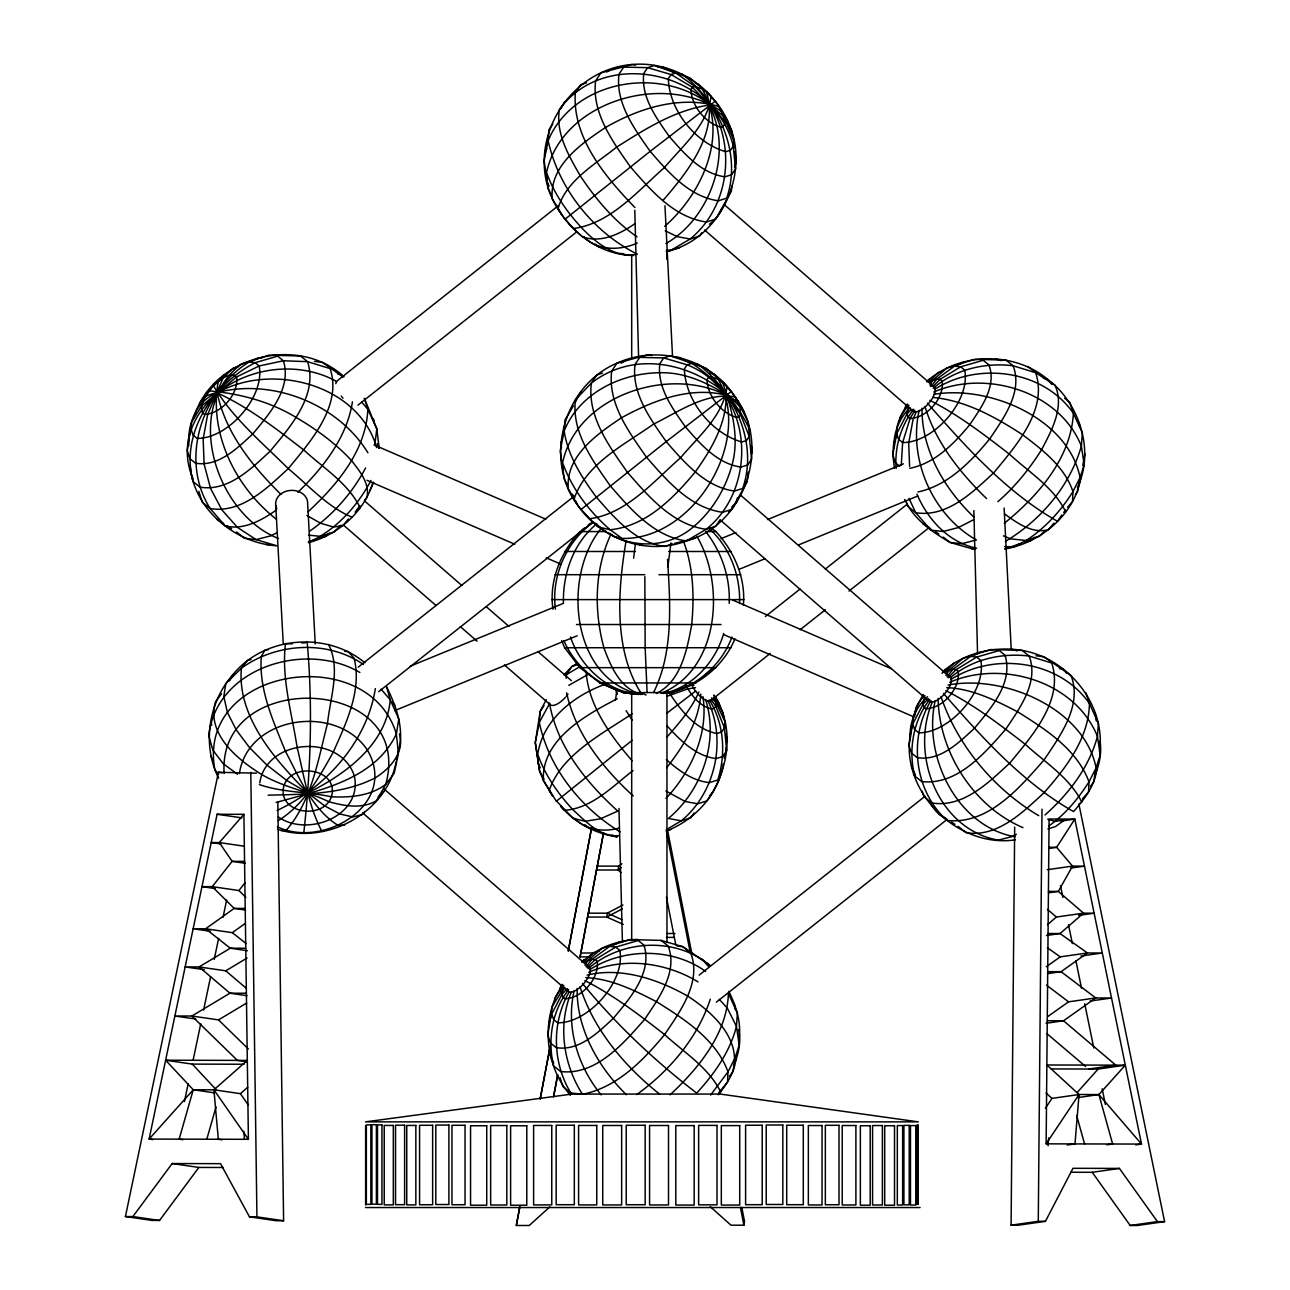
<?xml version="1.0" encoding="UTF-8"?>
<svg xmlns="http://www.w3.org/2000/svg" width="1290" height="1290" viewBox="0 0 1290 1290"><rect width="100%" height="100%" fill="white"/><g stroke="black" fill="none" stroke-linecap="round" stroke-linejoin="round"><path stroke-width="1.5" d="M644.839 576.614L645.161 647.725L647.096 692.569M1079.004 804.638L1164.58 1221.614L1157.404 1221.598L1119.414 1168.418L1072.974 1168.305L1045.448 1221.324L1018.245 1225.21L1011.086 1225.194L1014.682 827.148M1011.086 1225.194L1038.273 1221.307L1042.014 809.185M1045.384 1108.255L1051.963 1098.387L1079.053 1094.517L1098.903 1094.565L1141.505 1144.069L1046.142 1143.843L1049.092 819.021L1074.812 819.086L1141.505 1144.069L1135.716 1144.891M560.15 990.736L560.295 987.366L562.247 984.496M901.242 465.432L902.645 442.535L910.031 418.541L914.933 410.252M633.535 255.501C597.867 254.952 567.181 229.878 552.249 198.741C525.514 140.82 568.648 69.708 631.923 64.5C672.558 60.856 711.435 85.398 728.157 121.937C751.393 171.941 721.142 239.053 666.704 251.598M632.197 740.299L556.329 801.235L543.413 780.547L539.559 770.985L535.285 742.605L540.188 711.371L546.25 699.648M581.21 509.711C541.994 464.319 561.811 386.178 616.943 363.183C658.013 344.494 710.629 358.394 735.026 396.788C772 445.179 745.104 524.804 686.393 540.962C645 556.764 595.641 537.333 574.034 499.23C585.692 463.674 624.924 444.389 653.74 424.007C678.846 411.687 705.759 392.128 735.026 396.788L744.201 412.219M722.432 111.73L715.257 101.249L650.16 151.333L565.181 219.107L573.373 228.54C610.525 223.605 637.453 191.146 664.334 167.668C682.249 146.334 707.372 125.453 711.016 96.363L698.438 84.108M738.477 402.012L731.301 391.515L666.204 441.615L581.226 509.389L589.417 518.806C626.569 513.871 653.498 481.428 680.394 457.934C698.293 436.617 723.416 415.735 727.06 386.645L714.483 374.374L709.307 373.132M577.13 988.43C576.469 1028.727 598.173 1067.136 626.424 1094.758M922.06 408.156C921.382 449.887 944.586 489.2 974.144 517.322M938.12 698.438C938.943 751.844 973.337 806.54 1022.954 827.616M700.793 694.085C698.97 721.691 683.313 746.523 666.624 767.776M190.243 466.109C193.452 508.663 234.893 543.235 276.608 545.751L256.081 539.607L244.391 538.269L236.522 531.964M352.428 401.851C346.945 437.471 323.097 467.867 297.845 492.377M562.746 984.609C540.3 1017.278 544.412 1065.653 570.357 1095.226M550.717 1052.366L550.443 1056.123L553.7 1063.266M736.058 1055.414C735.945 1070.281 727.366 1083.519 718.385 1094.742M1080.859 477.042C1075.28 514.049 1040.949 542.751 1004.926 549.04M926.639 381.517C959.292 352.46 1012.924 350.945 1046.867 378.68C1079.343 402.367 1094.984 450.613 1077.44 487.556M1096.758 769.227C1095.049 785.675 1084.116 799.526 1073.538 811.571C1022.615 782.756 981.867 737.203 943.49 693.472M546.912 177.762L546.67 180.955L549.088 186.05M538.204 757.956L537.817 762.745L540.252 767.856M562.714 471.221L563.101 466.432M566.165 678.266L566.471 674.622L571.922 666.462L576.952 663.512M586.079 671.397C588.45 705.662 610.396 735.445 632.1 760.794M731.833 185.583L731.382 191.113L715.74 219.107L706.549 222.009C674.009 217.558 650.805 190.243 630.407 166.862C612.831 141.803 591.61 113.069 595.625 80.786L600.882 72.901L631.923 64.5L635.648 65.177M737.332 497.972L737.042 501.488L731.753 507.035M723.287 763.696C719.111 793.608 694.826 819.94 667.011 830.728L670.687 829.567M747.587 479.541L748.184 472.172M715.499 696.923C734.994 729.334 728.431 771.259 706.888 800.897L697.713 803.799L685.248 801.525L665.882 790.996M1048.061 1145.794L1048.706 1137.893M1077.698 1097.596L1098.903 1094.565L1125.315 1065.169L1046.867 1064.976L1079.053 1094.517L1074.989 1143.908L1067.249 1145.02M375.342 688.618C367.053 741.911 325.209 788.125 277.14 810.41M729.205 603.446C730.398 577.614 721.626 551.878 705.694 531.561L715.934 531.561C734.187 551.33 745.894 578.21 743.346 605.365M739.525 603.446C740.67 575.614 729.624 546.638 708.629 528.029M615.54 699.986L616.813 690.005M633.6 558.247L635.373 544.267M667.881 566.907L670.945 542.945M552.991 609.186C548.734 580.887 560.86 552.201 579.903 531.561L606.074 531.561M549.846 1206.876L529.239 1225.484L516.322 1225.5L519.951 1205.811M589.659 956.874L580.097 956.89L587.547 916.98M596.818 868.089L587.643 917.077L606.719 917.045L623.296 924.382M603.494 832.808L596.56 870.024L618.071 869.992L621.232 867.638M621.861 863.752L618.7 866.106L618.071 869.992L621.087 872.524M710.258 1206.65L730.979 1225.21L743.895 1225.194L744.524 1221.307L741.798 1207.488M396.191 761.6C386.823 813.055 326.628 845.256 277.543 829.293M364.877 662.77C327.096 631.197 264.579 636.002 233.167 674.331C208.416 701.953 201.869 744.846 218.607 778.193M193.694 418.202C211.028 357.056 297.232 333.546 344.043 376.745M372.939 482.347C364.425 511.711 337.899 535.14 308.358 542.639C335.561 530.045 357.153 506.776 370.956 480.46M554.619 1000.814L555.264 997.251L563.827 985.592L562.037 994.203L562.972 997.122L565.085 998.815C582.064 998.105 599.56 978.288 597.222 961.308L595.109 959.615L591.981 959.26L583.548 962.566C596.448 947.102 617.797 940.571 637.292 939.426M899.243 422.33L900.194 416.993L907.193 404.222M914.658 716.16L916.239 707.259L923.237 694.504M738.573 1041.981C742.105 1024.76 736.525 1006.764 728.818 991.349M1082.794 465.545L1083.503 461.707M1084.229 457.869L1084.955 454.032M1099.564 751.989C1106.094 704.856 1068.297 658.4 1022.099 650.402C994.316 645.758 963.904 652.804 942.684 671.8M550.25 1045.787L540.155 1099.128L549.991 1047.69M568.213 950.956L591.417 828.47M516.322 1225.5L519.693 1207.714M561.231 988.43L561.972 984.48M568.326 950.891L591.529 828.406M553.507 1096.726L557.619 1075.038M553.636 1096.661L557.748 1074.973M580.097 956.89L603.607 832.776M734.832 167.216L736.284 159.879L734.655 152.107M751.602 453.822L751.522 446.276M724.174 758.181L724.899 754.505M725.625 750.845L726.351 747.184M223.025 1167.482L198.853 1167.434L159.557 1220.453L152.107 1220.437L125.42 1216.551L218.445 772.275L256.5 773.178M248.438 1105.207L240.392 1093.662L213.914 1089.808L193.258 1089.76L149.108 1139.086L248.406 1139.312L243.907 814.329L217.123 814.264L149.108 1139.086L152.913 1139.634M184.454 1101.563L188.163 1083.826M193.097 1060.267L200.756 1023.712M203.61 1010.054L210.609 976.675M214.237 959.341L218.623 938.362M223.041 917.319L226.637 900.081M239.408 773.597C247.857 715.515 336.561 703.356 367.36 750.054C398.949 803.976 323.532 849.126 277.447 826.826M259.758 782.901C266.401 738.025 340.947 733.284 354.411 776.241C362.635 816.07 307.52 837.581 278.317 816.957M396.53 759.649L397.32 755.972M398.126 752.28C404.963 730.076 396.401 706.678 386.565 686.731L390.257 699.793L398.787 718.949L396.369 733.929L398.433 753.65L394.176 773.258L385.742 784.417L376.503 800.671C361.797 809.378 344.253 805.976 328.708 801.654C306.859 791.109 282.591 786.932 261.596 774.452C237.328 759.391 206.19 733.978 215.511 701.76L221.525 693.794M626.118 540.623C617.894 589.449 613.314 648.967 640.678 692.569L646.113 695.036M574.227 990.559C565.568 1026.775 577.759 1066.604 601.221 1094.871M919.173 410.301C908.047 459.385 932.541 514.984 976.353 539.978L961.631 543.719L949.94 542.397C932.089 531.819 913.336 519.08 904.758 499.44M935.218 700.567C922.689 755.827 956.406 826.197 1015.117 836.839M222.122 1139.796L218.333 1139.247L213.914 1089.808L247.309 1060.412L165.62 1060.219L193.258 1089.76L179.149 1139.151L182.938 1139.699M206.803 1139.215L216.027 1106.933M191.533 428.925C185.147 444.711 186.195 463.529 193.097 478.88M374.729 445.469L376.809 428.812L364.328 398.32L367.844 409.188L376.809 428.812L379.163 448.001M373.729 482.25L369.843 490.603M548.637 1024.276L551.556 1015.133M710.29 999.186C697.6 1037.999 669.51 1070.958 636.663 1094.597M895.921 436.697L893.583 444.018L892.793 454.773L894.438 468.189M912.546 725.141C894.228 785.159 954.294 848.965 1015.375 839.838M723.706 633.438C715.611 661.722 692.698 687.425 663.302 693.472M731.914 637.018C721.658 665.334 695.375 687.844 665.801 693.391M610.493 535.189C594.416 570.196 593.948 610.928 603.881 647.725C610.734 666.398 620.684 689.94 642.275 694.439M667.075 693.327C696.519 687.828 723.593 666.72 734.913 638.808M214.704 383.388C209.754 392.289 198.644 401.351 202.369 412.736L204.481 414.429C221.461 413.735 238.956 393.901 236.618 376.922L234.506 375.229C226.137 373.842 219.236 380.727 213.592 385.936C232.539 418.057 262.064 442.518 288.234 468.625C308.665 485.475 327.192 506.744 351.944 517.177M571.438 991.865C557.538 1024.969 563.246 1064.395 582.5 1094.275C616.991 1087.502 643.049 1060.622 664.624 1034.58C680.12 1011.36 701.825 982.142 690.731 952.988L682.845 946.667L661.125 940.394L629.665 939.555L602.027 948.344L588.03 960.26L584.983 965.355M916.368 411.591L913.159 418.895L908.692 443.228L909.611 466.383M932.412 701.873C909.724 754.666 938.12 829.47 998.202 840.145L1011.392 836.775L1016.391 834.227M698.906 692.037C691.359 708.936 679.104 723.303 666.914 737.058M365.586 467.947C352.347 493.054 332.836 515.049 309.536 531.27M561.037 108.553L564.681 101.588M573.437 405.802L565.068 419.847L564.182 430.908L560.166 451.081L564.44 479.477L567.132 484.395M575.259 402.319L580.726 391.854M653.562 692.569C673.735 651.805 670.236 603.446 667.543 559.231M229.475 680.846L233.167 674.331M569.019 992.171C551.475 1022.841 552.394 1062.799 570.809 1092.936L582.5 1094.275M930.977 700.534C908.418 737.864 914.03 790.722 946.908 820.392C987.963 825.116 1019.503 787.916 1044.045 759.955C1060.09 735.929 1082.552 705.678 1071.071 675.492L1043.836 656.675L1036.047 655.788M929.913 385.097L932.976 380.002L946.973 368.069L974.595 359.297L1006.055 360.12L1013.118 365.78L1035.66 372.713L1055.026 385.226C1064.734 407.011 1051.673 430.36 1041.675 449.565C1029.533 468.834 1015.165 486.733 997.896 501.633M945.973 675.363L949.021 670.268L963.017 658.351L990.639 649.563L1022.099 650.402L1029.162 656.062L1051.705 662.996C1064.121 700.212 1031.79 736.3 1009.828 763.003C988.769 782.466 963.001 808.137 931.783 802.944L923.914 796.639L922.157 791.205M733.51 1066.217C738.138 1055.252 741.815 1041.352 738.461 1029.517M1094.484 776.225C1099.161 765.776 1102.111 752.554 1099.967 741.121M552.797 123.921L549.024 129.581L548.137 140.626L544.122 160.798L548.395 189.195L551.088 194.113M544.848 151.785L546.783 148.898M701.841 232.748L699.648 236.022L690.15 239.021L670.349 250.679L666.785 250.034M543.961 705.711L540.188 711.371L539.301 722.416L535.285 742.605L539.559 770.985L544.041 779.192M720.062 519.757L715.708 526.288L706.194 529.303L686.393 540.962C653.837 536.511 630.649 509.195 610.235 485.798C592.674 460.756 571.438 432.021 575.453 399.739L591.352 383.098L596.802 374.939L602.511 373.132M747.442 481.38L731.785 509.373L722.61 512.291C690.053 507.841 666.849 480.525 646.451 457.128C628.875 432.085 607.654 403.351 611.67 371.069L616.943 363.183L647.983 354.782L651.708 355.459M694.085 812.91L690.811 817.812L681.313 820.827L666.462 829.567M1046.142 1143.843L1079.053 1094.517M355.153 512.162L359.926 505.777M1063.702 512.501L1065.476 509.905M718.772 1092.775L727.56 1081.955L727.995 1071.845L735.123 1057.848L739.218 1045.045L736.445 1026.356L737.412 1013.198L728.447 993.574C726.834 1034.177 698.503 1068.265 670.074 1094.839M1075.392 494.715L1077.537 491.796L1080.069 477.59L1084.164 464.771L1081.391 446.098L1082.358 432.94L1073.393 413.3L1069.878 402.432L1064.621 398.223M729.382 1076.44L732.607 1072.071C742.379 1039.305 712.338 1012.086 687.57 996.025C657.61 979.126 621.57 966.968 587.111 975.046M1090.373 786.449L1093.581 782.079L1096.113 767.856L1100.209 755.053L1097.435 736.364L1098.403 723.206L1089.437 703.582L1085.922 692.714M125.42 1216.551L132.886 1216.567L172.167 1163.548L220.525 1163.661L249.47 1216.841L276.157 1220.727L283.606 1220.743L277.834 802.38M364.796 811.442L362.49 814.522L352.815 816.957L339.867 813.99L324.516 805.799L307.842 792.947L286.767 780.466L266.917 765.051L249.663 747.765L236.167 729.785L227.346 712.322L223.815 696.568L225.798 683.619L241.424 668.172L247.18 660.48L251.05 659.513M913.643 409.22C900.92 425.732 894.357 447.695 896.163 468.447M568.697 989.478C552.056 1010.763 547.331 1039.837 553.604 1065.862L560.666 1071.539C596.206 1075.618 623.522 1043.4 644.774 1019.197C658.658 998.395 678.137 972.192 668.188 946.054L661.125 940.394M929.687 699.486C913.046 720.771 908.305 749.845 914.578 775.887L921.64 781.547C957.196 785.626 984.512 753.425 1005.765 729.205C1019.648 708.404 1039.111 682.2 1029.162 656.062C1001.637 652.643 972.128 659.271 950.762 677.46M215.317 888.568L201.966 886.617L212.253 886.649L238.94 890.535L245.148 882.618M931.025 386.5L936.927 379.002L954.584 366.134L960.647 366.828L983.157 360.265L988.914 364.893C997.041 386.226 981.158 407.624 969.822 424.62C954.019 443.696 934.944 463.368 909.692 468.318M586.095 966.758L591.981 959.26L609.654 946.409L615.701 947.086L638.211 940.539L643.984 945.151C652.756 972.676 629.713 998.605 613.314 1018.374C597.899 1032.613 579.049 1051.414 556.184 1047.609L550.427 1042.981L547.847 1035.032L552.362 1006.313L562.327 990.269L565.149 987.898M947.086 676.766L952.971 669.268L970.644 656.417L976.691 657.094L999.202 650.547L1004.975 655.159C1013.73 682.684 990.704 708.613 974.305 728.382C958.889 742.621 940.023 761.423 917.174 757.617L911.417 753.005L908.837 745.04C913.368 728.221 910.659 708.468 924.817 695.6L923.027 704.211L923.962 707.13L926.075 708.823C943.055 708.113 960.55 688.296 958.212 671.316L956.1 669.623L952.971 669.268L944.538 672.574L954.358 662.786M223.654 375.019L218.22 381.614C208.706 433.779 235.764 487.378 276.366 519.241M348.413 518.951L342.995 525.546L333.497 527.013L320.597 523.24L306.859 515.468M927.026 381.776L929.203 379.131M582.096 962.034L593.368 952.778L599.06 950.972M1053.962 523.079L1048.544 529.658C1032.29 534.092 1017.036 522.982 1004.539 513.839M941.99 673.364L945.248 669.413M1061.767 515.033L1057.494 521.289C1006.571 492.474 965.807 446.921 927.445 403.19M710.613 1095.065L727.995 1071.845C716.047 1039.321 684.668 1019.39 656.626 1001.782C634.535 990.349 611.089 978.723 585.805 977.61M662.85 200.611C687.909 171.683 718.965 132.805 706.565 92.203L689.989 77.981L654.353 65.532L647.628 67.66L623.699 67.112L618.974 74.175C615.378 103.119 634.406 128.887 650.16 151.333C668.462 172.312 689.247 196.806 718.433 200.788L726.673 198.176C742.298 152.752 718.578 102.12 682.265 74.207L675.815 73.03L671.058 74.53L647.628 67.66L643.774 73.433C640.84 97.056 656.368 118.099 669.236 136.434C684.184 153.558 701.163 173.553 724.98 176.811L731.704 174.682L735.558 168.909L733.236 146.125L733.752 139.739L718.981 106.506C680.153 95.138 639.389 107.989 605.429 127.517C581.258 143.706 549.25 165.813 552.249 198.741L557.441 207.206M243.907 814.329L219.3 842.58L211.205 842.563L220.719 843.95M199.692 402.98L205.82 396.078C263.676 374.648 335.835 400.61 367.924 452.774M364.49 500.343L366.957 497.585C369.94 483.186 359.636 471.076 351.428 460.482C335.432 443.196 316.276 429.28 296.023 417.396C269.61 401.303 239.634 393.676 209.367 390.87L206.529 392.918M905.241 407.092L907.692 404.334M1067.588 507.212L1072.506 501.697L1072.941 491.571L1080.069 477.59C1068.152 418.121 989.043 384.952 933.912 394.337M1082.407 798.865L1088.55 791.979L1088.986 781.853L1096.113 767.856C1084.068 707.984 1003.588 674.267 948.102 685.054M1077.15 1092.549L1098.112 1069.055L1125.315 1065.169M910.933 409.704L906.983 413.945L896.744 433.65L892.793 454.773L895.373 462.723L899.694 466.19M567.31 988.559L562.037 994.203L551.798 1013.908L553.62 1019.535L557.699 1022.809C588.627 1023.147 625.763 981.061 619.781 950.359L615.701 947.086L595.109 959.615L587.144 967.758M928.3 698.567L923.027 704.211L912.788 723.916L914.61 729.543L918.69 732.817C949.617 733.155 986.753 691.069 980.771 660.367L976.691 657.094L956.1 669.623L948.134 677.766M600.882 528.771C561.795 576.952 571.309 679.83 640.646 694.536M563.875 674.912L571.922 666.462L577.614 664.656M709.516 795.785L712.161 793.011M933.412 386.129L940.055 379.357L960.647 366.828L964.71 370.101C970.709 400.787 933.573 442.873 902.645 442.535L898.566 439.277C893.341 427.216 900.871 414.235 908.757 405.318L906.983 413.945L907.918 416.847L910.031 418.541C927.01 417.847 944.506 398.013 942.168 381.05L940.055 379.357L936.927 379.002L928.494 382.292L938.314 372.504L942.103 371.31M340.882 525.175L333.868 532.173L320.613 536.382L308.762 535.124M1045.029 530.69L1039.418 536.285L1026.163 540.494L1013.908 546.766L1004.636 546.638M378.196 797.01L383.888 791.399M664.705 226.331C701.631 194.145 729.124 135.224 702.179 89.026L694.842 86.462L675.815 73.03M665.995 798.397C691.037 771.694 708.758 733.736 702.921 696.584M308.02 511.808C337.029 484.943 366.15 450.484 367.844 409.188L361.7 402.174M581.693 961.792L584.257 959.405M1045.013 814.99C1068.684 793.882 1089.179 767.437 1097.435 736.364C1075.231 681.394 1002.024 659.561 949.763 682.297M240.392 1093.662L247.696 1087.276M596.69 523.917C573.453 542.768 562.521 574.115 563.472 603.446M1047.528 924.688L1056.333 917.045L1083.536 913.159L1094.13 913.191L1078.585 915.4M329.418 533.028L325.209 536.608L319.501 538.059M1034.967 537.14L1030.758 540.72L1025.05 542.171M633.1 770.485C612.573 786.384 591.755 808.459 564.52 810.33L560.553 806.121C574.985 822.956 595.319 833.695 617.217 836.952L611.847 835.082M910.079 407.64C899.614 417.799 892.986 433.085 894.131 447.759M927.542 696.729C915.981 706.678 909.111 722.835 910.176 738.025M933.218 388.403C954.745 369.375 984.947 362.248 1013.118 365.78C1023.067 391.918 1003.604 418.121 989.72 438.939C970.741 461.756 948.069 485.491 917.964 491.974M588.288 968.677C621.506 939.539 675.686 936.605 710.081 965.484L682.845 946.667L677.008 946.005M337.432 380.647L558.102 205.884M357.959 405.141L577.049 231.619M358.201 667.172L574.147 496.166M378.744 691.666L593.11 521.886M765.389 616.507L800.074 589.046M825.294 569.067L907.257 504.164M710.274 700.905L770.162 653.482M800.106 629.762L825.326 609.783M848.981 591.062L929.364 527.4M699.18 975.111L925.027 796.253M716.321 1002.201L946.892 819.585M593.594 522.144C566.326 541.123 551.104 576.372 555.409 609.186M705.243 674.718L712.709 668.833M666.624 713.402L695.681 691.005M581.435 530.384L584.499 528.029M587.579 525.675L590.643 523.321M302.537 833.34L303.86 832.324C310.842 769.275 312.825 704.856 307.133 641.678M276.06 510.211C261.515 520.467 243.633 530.287 225.315 525.997L210.189 508.566L202.32 502.245L198.805 491.377M1004.297 523.272C1037.934 496.086 1070.91 458.418 1073.393 413.3C1043.32 369.827 977.82 361.329 934.637 389.387M1048.657 826.084C1065.105 814.49 1078.246 798.752 1088.986 781.853C1077.037 749.329 1045.658 729.398 1017.617 711.79C995.509 700.373 972.08 688.731 946.795 687.618M357.282 509.695L360.12 507.647C348.268 483.331 323.451 468.109 304.021 450.194C276.608 429.022 248.857 407.447 217.236 392.87C196.112 400.529 187.179 424.749 188.856 445.501M1078.875 804.073L1081.713 802.025C1069.861 777.725 1045.045 762.503 1025.614 744.588C1000.282 724.932 974.595 705.195 945.909 690.65M210.302 931.251L193.145 928.768L205.61 928.784L232.297 932.67L244.987 923.608M1046.287 966.758L1060.235 956.857L1087.438 952.971L1102.289 953.004L1080.923 956.051M1047.609 1016.665L1068.555 1001.83L1095.742 997.96L1111.529 997.992L1090.163 1001.04M634.954 223.638C619.893 234.135 600.35 243.617 581.984 236.586L569.406 224.315M950.682 679.669C993.864 651.611 1059.364 660.109 1089.437 703.582C1088.824 738.332 1066.04 767.776 1044.029 792.721C1022.97 812.168 997.202 837.855 965.984 832.663L958.115 826.358M589.707 969.661C623.925 947.779 672.267 947.553 705.614 971.37M568.826 685.312L589.401 673.702M665.946 243.52C717.546 214.43 740.234 130.419 694.842 86.462L692.391 87.252L690.972 89.365C691.456 105.764 704.985 122.663 720.707 127.194L723.158 126.42L724.577 124.308L724.835 121.002L692.391 87.252L671.058 74.53L668.333 78.609C669.268 110.311 695.407 142.932 725.754 151.704L730.511 150.204L733.236 146.125C715.45 71.724 605.01 46.505 559.409 109.473C555.49 133.483 568.874 155.848 580.29 175.908C595.787 198.983 613.943 220.977 637.034 236.812M204.223 969.677L185.163 966.903L199.079 966.936L225.75 970.822L247.116 958.002M195.838 1019.036L174.892 1015.988L191.839 1016.02L218.51 1019.906L246.68 1003.039M566.471 674.622L580.016 666.591M606.768 71.95L610.073 69.999M621.167 363.183L626.118 360.281M632.132 713.741C602.575 733.752 560.924 754.811 549.137 790.738L552.588 795.978L549.637 790.689M622.925 905L607.348 913.159L588.272 913.191M622.296 908.886L606.719 917.045L607.348 913.159L622.086 919.689M251.276 361.506L258.274 357.911L261.983 357.975M277.495 532.431L270.803 535.866L256.081 539.607L237.425 527.368L221.88 509.889L210.528 488.346L204.142 464.207L203.143 439.116L207.609 414.783L222.944 378.18L232.764 368.392L238.44 366.586M956.825 365.618L963.824 362.038M617.217 698.729C585.886 714.999 541.155 739.654 543.413 780.547L548.589 788.996M973.789 519.628L958.196 527.61L942.974 531.496L930.864 530.109L915.739 512.678L907.87 506.357L906.693 502.745M1005.345 541.397C1040.788 520.37 1069.91 486.007 1081.391 446.098C1059.187 391.112 985.979 369.295 933.718 392.031M974.627 654.997L979.868 652.305M613.637 944.99L618.894 942.297L622.602 942.345M278.317 820.569C303.811 804.976 319.146 777.402 333.352 751.941C346.091 722.964 362.087 690.601 354.137 658.271L348.236 651.611L344.688 651.289M588.772 972.289C623.489 956.712 666.043 962.324 698.035 981.883M666.656 696.439L687.731 688.957L695.487 687.683M694.794 682.958L672.187 692.569L666.591 693.327M605.139 684.248C573.905 695.504 542.913 719.594 537.737 754.263C545.025 775.258 558.054 793.705 573.05 809.894C585.966 821.537 600.173 837.468 619.2 835.646M410.268 666.172L562.875 603.559M721.046 538.656L735.929 532.544M767.566 519.564L903.419 463.836M394.821 710.596L577.194 635.76M739.089 569.341L765.147 558.651M798.639 544.896L917.738 496.037M308.503 541.655L317.598 538.543M1004.958 548.879L1019.503 543.896M637.26 243.052C620.216 250.712 597.141 251.066 583.66 236.57M618.91 828.099C604.091 832.276 585.644 830.26 574.808 818.36M586.466 82.866L580.758 84.672L575.308 92.832C572.228 137.933 605.381 176.875 634.857 207.48M691.859 363.296L687.102 364.796L663.689 357.927L639.743 357.378L635.019 364.457C631.423 393.402 650.45 419.153 666.204 441.615C684.506 462.578 705.308 487.072 734.478 491.055L742.718 488.459C758.343 443.018 734.623 392.402 698.309 364.473L691.859 363.296C716.289 379.808 737.654 403.044 749.796 430.022L749.28 436.391L751.602 459.175L747.749 464.964L741.041 467.077C717.208 463.82 700.228 443.825 685.28 426.7C672.429 408.382 656.884 387.339 659.819 363.699L663.689 357.927L670.397 355.798L706.033 368.247L722.61 382.469C731.817 409.172 739.863 437.165 731.914 465.416C725.286 489.232 712.29 510.969 693.294 526.949C665.156 551.282 621.345 548.927 595.625 523.159M672.767 543.864L664.527 546.46C635.341 542.477 614.556 517.983 596.254 497.005C581.613 477.316 567.761 455.66 564.182 430.908C579.339 393.402 620.216 373.358 659.093 372.729C688.683 371.762 714.176 386.419 737.993 402.061L748.071 421.766L748.474 425.49M1047.883 828.97L1055.462 826.568L1064.589 819.94L1055.091 821.391L1047.722 819.247M656.304 693.504C681.201 681.297 687.119 649.434 691.714 624.521C694.359 596.448 693.52 567.197 683.249 540.623M666.221 251.163L679.524 247.777M674.67 543.38L695.568 538.059M661.157 693.294C719.272 669.865 725.399 585.112 697.035 536.543M276.125 802.444C320.114 790.109 374.729 779.628 396.369 733.929C368.247 640.937 195.87 667.059 214.866 769.775L218.655 774.097M666.237 693.117L669.897 692.569M1061.218 821.021L1074.812 819.086L1056.623 847.337L1048.851 848.433M1047.27 869.718L1072.522 866.106L1084.471 866.138L1070.861 868.073M1048.593 892.793L1058.316 891.406L1083.536 913.159L1060.025 933.541L1046.432 935.492M1047.464 973.627L1061.073 971.693L1087.438 952.971L1060.025 933.541L1048.044 933.508M1046.045 1023.276L1063.54 1020.777L1095.742 997.96L1061.073 971.693L1047.706 971.66M1088.583 1069.039L1115.786 1065.153L1063.54 1020.777L1047.254 1020.745M1106.852 1144.827L1112.625 1144.004L1098.903 1094.565M1070.926 1172.239L1092.211 1172.304L1119.414 1168.418M1092.211 1172.304L1130.217 1225.484L1157.404 1221.598M1164.58 1221.614L1137.377 1225.5L1130.217 1225.484M281.123 830.599L286.38 830.083C311.858 800.832 318.05 759.826 327.547 723.335C330.127 697.874 340.931 668.478 328.547 644.419M292.056 643.904L285.477 643.581C281.252 678.218 291.879 713.176 297.119 747.297C303.989 775.355 308.213 804.863 321.549 830.76L324.209 831.421M301.892 643.033L305.827 642.694M268.223 649.741L265.014 649.999L261.322 656.465C258.661 689.537 273.222 721.046 285.316 751.006C299.361 777.628 311.712 808.943 338.254 825.519L344.656 825.019M266.127 544.557L269.949 544.525M943.377 537.124L949.94 542.397L971.676 548.669L975.498 548.653M597.189 866.138L618.7 866.106M667.124 933.525L674.976 933.508M666.495 937.411L674.347 937.395M580.726 953.004L594.11 952.988M564.617 551.491L635.406 551.491M668.672 551.491L731.22 551.491M555.023 574.695L644.839 574.695M658.932 574.695L740.831 574.695M551.733 599.608L744.104 599.608M576.517 624.521L721.062 624.521M561.666 640.582L564.617 647.725L731.22 647.725M564.617 647.725L579.903 667.656L715.934 667.656M579.903 667.656L599.834 682.958L696.019 682.958M599.834 682.958L623.022 692.569L672.816 692.569M917.174 1124.896L916.755 1204.344L918.238 1204.36L917.803 1124.912M365.538 1207.537L920.076 1207.537M1048.835 847.304L1056.623 847.337L1072.522 866.106L1058.316 891.406L1048.431 891.374M244.568 861.381L232.119 861.349L212.253 886.649L234.183 908.402L245.616 910.063M245.213 908.434L234.183 908.402L205.61 928.784L230.297 948.214L247.438 950.714M245.761 948.247L230.297 948.214L199.079 966.936L229.959 993.203L247.1 995.703M246.39 993.236L229.959 993.203L191.839 1016.02L237.392 1060.396L246.922 1061.783M165.62 1060.219L192.291 1064.105L244.133 1064.234M1051.173 1068.942L1098.112 1069.055M249.47 1216.841L256.936 1216.857L283.606 1220.743M1038.273 1221.307L1045.448 1221.324M657.932 67.016L663.479 67.193L672.832 71.772M673.977 357.298L679.524 357.475L688.876 362.055M932.735 397.433C965.613 400.432 995.574 417.154 1022.776 434.875C1042.788 450.129 1064.653 466.787 1072.941 491.571C1060.928 510.888 1045.223 527.997 1026.163 540.494L1010.36 538.833L1003.443 535.866M268.11 795.156C303.956 794.253 342.124 794.737 374.906 778.031C389.661 769.179 405.012 752.36 399.416 733.962M1043.417 378.293L1046.867 378.68L1051.914 384.501M314.454 361.394L322.242 362.28L343.027 376.938M337.867 374.164L341.318 374.568M971.676 548.669L975.176 549.072M1059.461 668.559L1062.912 668.962L1066.701 673.316M623.022 692.569L632.6 693.827M634.857 694.085C604.091 690.779 575.985 668.833 563.859 640.582M632.035 693.665L624.086 692.569L610.428 686.651M218.445 772.275L222.267 772.823M217.123 814.264L241.891 817.876M244.084 846.176L219.3 842.58L232.119 861.349L245.471 863.3M193.258 1089.76L214.14 1092.807M172.167 1163.548L198.853 1167.434M132.886 1216.567L159.557 1220.453M638.776 694.488C607.219 691.601 580.274 666.462 570.486 637.018M626.779 692.569L630.616 693.165M604.607 247.664L598.141 246.487L595.254 244.149M620.651 537.93L614.185 536.753L609.847 533.254M595.754 829.454L589.304 828.277L584.967 824.762M690.279 684.7L693.956 685.377M259.387 784.594C282.704 792.705 307.552 791.625 331.466 796.801C350.251 797.672 370.166 796.043 385.742 784.417C415.574 675.283 216.897 667.752 224.154 773.436M995.574 358.926L1001.169 360.603M976.562 548.185C948.666 542.526 927.72 519.515 916.948 494.118M1011.618 649.209L1017.213 650.886M278.398 538.478C215.817 513.855 181.955 408.753 241.424 363.957L269.046 355.169L300.506 356.008L307.568 361.668L330.111 368.601C342.527 405.818 310.197 441.906 288.234 468.625C267.175 488.072 241.407 513.743 210.189 508.566C179.117 459.691 201.708 391.37 249.035 362.022L255.097 362.716L277.608 356.153L283.365 360.781C292.137 388.306 269.11 414.219 252.711 433.988C237.296 448.227 218.429 467.028 195.58 463.223L189.823 458.611L187.244 450.645L191.742 421.927L201.708 405.899L236.618 376.922L259.177 365.973L283.365 360.781L307.568 361.668C318.308 395.385 290.105 427.119 270.013 451.339C251.147 468.786 228.04 491.796 200.047 487.152L192.984 481.493C179.971 433.069 213.076 384.307 255.097 362.716L259.177 365.973C265.159 396.675 228.024 438.761 197.096 438.423L193.016 435.149L191.194 429.538C212.415 373.874 286.735 353.444 336.883 381.614M620.7 253.275L626.053 255.162M636.744 543.558L642.114 545.428M373.971 444.873L545.847 519.225M732.51 599.979L891.455 668.736M366.973 480.283L514.823 544.235M546.234 557.828L561.021 564.23M723.658 634.583L914.013 716.934M601.882 682.958L607.01 685.167M929.864 400.368C958.551 414.912 984.238 434.666 1009.57 454.306C1029.001 472.221 1053.817 487.443 1065.653 511.759M584.918 980.642C613.605 995.187 639.292 1014.924 664.624 1034.58C684.055 1052.495 708.871 1067.717 720.723 1092.017M665.237 230.797L677.25 236.667L690.15 239.021C729.108 207.174 736.429 147.012 710.161 104.942C660.609 65.274 573.663 79.948 548.137 140.626C558.554 188.695 593.336 232.329 637.308 254.146C614.75 258.258 596.577 243.1 581.887 228.104C566.89 211.915 553.878 193.452 546.573 172.473C562.118 100.846 664.463 71.369 721.949 111.795L728.157 121.937L728.221 125.581M620.119 831.856C580.887 808.072 548.685 767.856 539.301 722.416L549.572 703.598C557.199 746.539 586.192 782.546 617.797 811.087L600.463 818.795L585.225 821.279L573.131 818.376L556.345 800.913M1038.756 815.683C994.139 789.27 957.712 745.926 941.039 696.761M922.721 523.579L930.783 528.787M935.621 531.915L938.846 533.996M938.765 813.845L946.828 819.053M951.665 822.182L954.89 824.262M217.172 519.467L223.622 523.627M226.847 525.707L231.684 528.836M363.425 664.495C327.515 639.63 276.334 642.936 241.424 668.172C236.844 716.837 275.754 760.681 307.842 792.947C345.027 774.581 386.452 744.507 390.257 699.793L381.114 689.247M359.878 672.477C305.698 640.372 216.204 667.414 208.754 735.639L212.802 750.054L223.122 763.615L237.425 774.226M1047.335 947.715L1060.235 956.857M1046.48 985.125L1068.555 1001.83M711.338 528.029L715.934 531.561M659.593 1094.113C624.602 1066.33 593.706 1029.791 580.049 986.753M232.297 932.67L246.18 943.603M1027.791 366.408L1035.66 372.713C1048.077 409.946 1015.746 446.018 993.784 472.737C972.725 492.183 946.957 517.871 915.739 512.678L908.982 498.408M570.809 1092.936L562.924 1086.631L559.989 1077.569M1046.787 1033.532L1085.6 1066.491M225.75 970.822L246.342 988.333M1047.432 909.369L1056.333 917.045M724.399 204.755L934.283 387.081M704.582 230.007L912.933 411.01M740.444 495.038L950.327 677.363M720.626 520.273L928.977 701.292M364.538 500.939L461.868 585.499M486.201 606.639L509.018 626.456M537.914 651.563L571.373 680.636M343.188 524.869L435.956 605.462M460.288 626.601L477.026 641.146M504.39 664.914L550.024 704.566M384.033 788.98L589.337 967.355M362.683 812.91L567.987 991.284M1046.093 1093.017L1051.963 1098.387M585.45 514.597L598.028 526.868L610.122 529.771L622.07 538.43C693.149 540.284 753.666 441.406 718.224 379.308L710.903 376.745L708.436 377.519L707.033 379.631C707.5 396.046 721.029 412.929 736.751 417.476L739.202 416.686L740.621 414.574L739.992 407.011C702.937 365.618 638.502 346.607 591.352 383.098C587.192 416.525 609.17 446.276 627.359 472.204C648.483 496.424 672.493 524.691 706.194 529.303C758.907 487.136 753.247 390.87 687.102 364.796L684.377 368.892C685.312 400.593 711.451 433.214 741.798 441.986L746.555 440.487L749.28 436.391L740.621 414.574L726.206 395.224C668.784 365.602 576.678 395.643 562.617 462.739C571.938 488.91 589.353 511.582 610.122 529.771C646.048 526.223 673.412 498.262 695.31 471.882C711.403 449.388 726.512 423.733 726.206 395.224C690.069 386.065 652.901 400.577 621.474 417.783C597.302 433.972 565.294 456.096 568.309 489.023L574.518 499.182L572.518 494.231M666.35 759.6C678.572 770.469 692.778 781.063 709.597 782.578L717.821 779.982C726.044 753.683 724.19 723.529 709.323 699.954M633.197 795.978C602.978 768.276 575.534 733.671 566.584 692.891M986.56 498.585C960.099 472.801 935.685 442.309 924.995 406.479M281.01 494.473C252.534 466.4 225.411 432.94 217.236 392.87C271.432 361.861 358.523 384.178 376.68 447.582M218.51 1019.906L248.406 1049.028M238.94 890.535L245.793 897.324M192.291 1064.105L215.898 1089.421M711.999 698.422L715.998 702.792L724.916 721.529L724.399 727.915L726.721 750.699L722.868 756.472L716.144 758.601C695.697 756.053 680.072 740.186 666.833 725.625M719.32 999.347L727.383 1008.248L736.445 1026.356C729.979 1051.93 714.257 1073.909 696.697 1093.13C654.852 1060.928 615.991 1024.341 582.5 983.464M392.289 702.357L394.821 705.227M707.049 92.154L715.24 101.571M723.093 382.421L731.285 391.854M701.937 958.954L708.226 966.21M710.935 699.648L715.724 706.098L724.399 727.915L721.674 731.994L716.918 733.494C694.875 729.382 679.862 709.194 668.397 691.392M732.833 138.917L732.027 131.483L723.948 116.729L710.161 104.942C675.654 109.602 645.339 128.919 616.491 147.221C594.932 164.636 565.762 180.568 557.973 208.948L565.165 219.445M632.245 720.336L626.15 710.709M213.914 1089.808L248.406 1139.312M714.144 695.278L719.32 703.727L719.385 707.388M558.473 208.899L561.44 214.188M685.506 684.99C691.472 695.116 699.648 706.549 711.854 708.984L714.321 708.21L715.724 706.098L715.998 702.792L713.773 695.229M575.259 500.488L577.485 504.454M715.095 698.519L723.174 713.289L723.787 718.853M707.807 700.438C726.834 740.476 715.611 792.463 681.313 820.827L668.397 818.473C701.937 790.335 719.159 741.605 705.517 699.357M911.433 766.131L915.497 775.064M210.883 756.069L212.447 759.552M615.217 688.667L617.442 694.181M377.341 443.55L378.889 448.323M1076.666 1115.527L1084.584 1144.053M725.818 733.897L727.447 741.669M1060.493 885.698L1062.896 897.469M1068.475 924.656L1072.377 943.619M1075.892 960.792L1081.52 988.188M1084.729 1003.797L1093.775 1047.948M1102.16 1088.776L1105.401 1104.562M667.591 830.341L691.682 952.762M666.188 830.276L690.279 952.697M740.396 1207.424L743.895 1225.194M666.43 897.179L675.847 945.022M1079.198 423.185L1079.73 427.006M1095.242 713.467L1096.306 721.094M734.252 1003.459L735.058 1009.183M373.649 419.073L374.181 422.894M733.429 144.496L733.833 148.221M748.877 429.199L749.28 432.924M724.399 724.432L724.803 728.157M211.238 721.352L211.657 725.303M560.892 442.051L561.472 447.743M243.745 1131.233L244.455 1139.151M315.244 643.952L307.536 501.439A16.044 13.093 -3.1 0 0 287.46 490.893A16.044 13.093 -3.1 0 0 276.85 508.776M275.77 505.487L283.252 644M1004.12 508.034L1011.183 648.741M664.963 205.739L672.525 356.492M973.853 510.566L977.546 653.562M634.793 210.27L638.598 357.298M618.974 808.459L622.409 941.394M250.792 772.355L256.936 1216.857M917.803 1204.36L917.706 1124.687L917.174 1204.344M666.962 251.502L666.962 259.548M666.962 692.778L666.962 942.635M631.697 255.533L631.697 358.298M631.697 692.778L631.697 940.62M365.618 1125.622L365.618 1205.07M944.312 817.747A16.044 6.015 51.6 0 1 931.074 804.283M948.747 676.541A16.044 6.66 -49 0 1 944.345 694.085A16.044 6.66 -49 0 1 928.123 699.648M737.606 499.262A16.044 6.66 -49 0 1 736.139 502.487M734.026 505.857A16.044 6.66 -49 0 1 732.333 508.05M731.43 509.115A16.044 6.66 -49 0 1 728.511 512.049M711.806 697.922A16.044 6.015 51.6 0 1 703.518 698.938A16.044 6.015 51.6 0 1 691.182 683.813M930.509 386.307A16.044 6.66 -49 0 1 929.655 402.206A16.044 6.66 -49 0 1 912.078 409.382M721.562 208.98A16.044 6.66 -49 0 1 709.419 224.186M568.003 694.085A16.044 6.66 -49 0 1 566.31 696.294M565.391 697.342A16.044 6.66 -49 0 1 549.169 702.921M343.027 398.255A16.044 6.015 51.6 0 1 341.286 396.062M335.9 383.646A16.044 6.015 51.6 0 1 336.303 381.743M587.756 966.533A16.044 6.66 -49 0 1 583.37 984.077A16.044 6.66 -49 0 1 567.149 989.64M284.01 785.336C276.012 812.91 322.677 821.037 331.466 796.801C339.464 769.211 292.798 761.1 284.01 785.336M572.018 1094.065L365.538 1121.865L918.319 1121.865L720.191 1094.065L572.018 1094.065M376.406 1124.687L371.923 1124.687L371.923 1204.15L376.406 1204.15L376.406 1124.687M370.843 1124.896L366.344 1124.896L366.344 1204.344L370.843 1204.344L370.843 1124.896M381.953 1124.912L377.47 1124.912L377.47 1204.36L381.953 1204.36L381.953 1124.912M448.904 1125.073L435.81 1125.073L435.81 1204.521L448.904 1204.521L448.904 1125.073M782.82 1125.025L766.212 1125.025L766.212 1204.473L782.82 1204.473L782.82 1125.025M404.625 1125.219L395.53 1125.219L395.53 1204.667L404.625 1204.667L404.625 1125.219M432.65 1125.283L419.572 1125.283L419.572 1204.731L432.65 1204.731L432.65 1125.283M465.045 1125.283L451.968 1125.283L451.968 1204.731L465.045 1204.731L465.045 1125.283M574.324 1125.251L556.167 1125.251L556.167 1204.699L574.324 1204.699L574.324 1125.251M645.161 1125.283L626.231 1125.283L626.231 1204.731L645.161 1204.731L645.161 1125.283M762.197 1125.235L745.604 1125.235L745.604 1204.683L762.197 1204.683L762.197 1125.235M803.299 1125.235L786.707 1125.235L786.707 1204.683L803.299 1204.683L803.299 1125.235M839.016 1125.299L825.342 1125.299L825.342 1204.747L839.016 1204.747L839.016 1125.299M393.321 1125.428L384.226 1125.428L384.226 1204.876L393.321 1204.876L393.321 1125.428M415.848 1125.444L406.753 1125.444L406.753 1204.892L415.848 1204.892L415.848 1125.444M506.825 1125.541L490.651 1125.541L490.651 1205.005L506.825 1205.005L506.825 1125.541M551.765 1125.461L533.609 1125.461L533.609 1204.908L551.765 1204.908L551.765 1125.461M596.754 1125.461L578.581 1125.461L578.581 1204.908L596.754 1204.908L596.754 1125.461M621.651 1125.493L602.736 1125.493L602.736 1204.941L621.651 1204.941L621.651 1125.493M668.51 1125.509L649.579 1125.509L649.579 1204.957L668.51 1204.957L668.51 1125.509M694.181 1125.59L675.799 1125.59L675.799 1205.054L694.181 1205.054L694.181 1125.59M717.014 1125.396L698.632 1125.396L698.632 1204.844L717.014 1204.844L717.014 1125.396M739.718 1125.606L721.32 1125.606L721.32 1205.054L739.718 1205.054L739.718 1125.606M822.036 1125.509L808.346 1125.509L808.346 1204.957L822.036 1204.957L822.036 1125.509M855.899 1125.525L842.225 1125.525L842.225 1204.973L855.899 1204.973L855.899 1125.525M882.392 1125.541L872.572 1125.541L872.572 1204.989L882.392 1204.989L882.392 1125.541M902.629 1125.573L897.324 1125.573L897.324 1205.021L902.629 1205.021L902.629 1125.573M909.224 1125.364L903.919 1125.364L903.919 1204.828L909.224 1204.828L909.224 1125.364M915.771 1125.59L910.466 1125.59L910.466 1205.037L915.771 1205.037L915.771 1125.59M486.733 1125.751L470.56 1125.751L470.56 1205.199L486.733 1205.199L486.733 1125.751M526.788 1125.767L510.614 1125.767L510.614 1205.215L526.788 1205.215L526.788 1125.767M870.186 1125.751L860.365 1125.751L860.365 1205.199L870.186 1205.199L870.186 1125.751M894.518 1125.751L884.698 1125.751L884.698 1205.215L894.518 1205.215L894.518 1125.751"/></g></svg>
